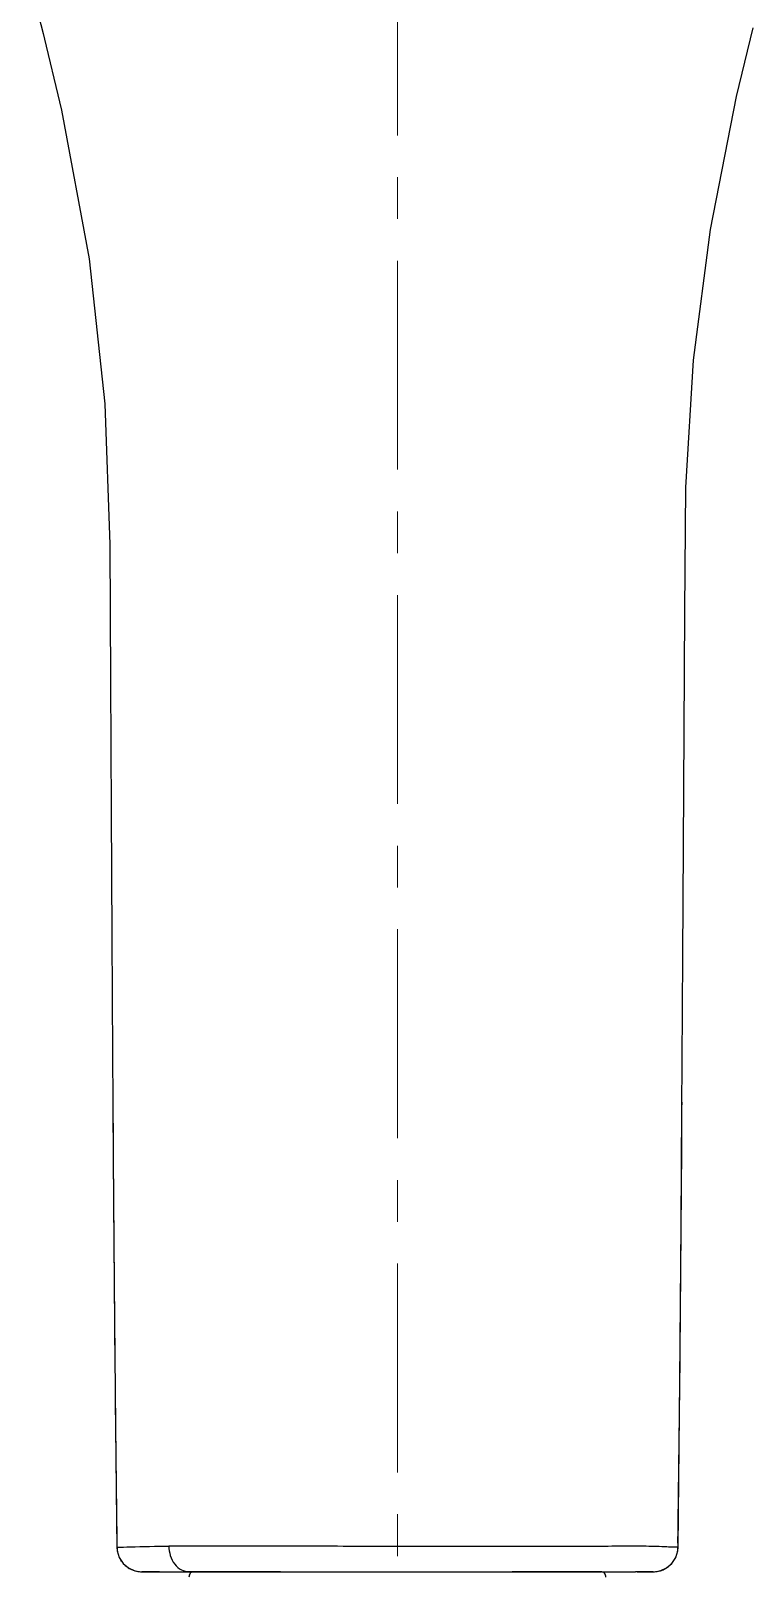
# Model space of a CAD drawing. Extents: x 0 to 1128, y 0 to 827.
# Drawn here: x 440.3 to 483.5, y 357.8 to 450.3 of the extents above; entities that cross this region are included whole.
import ezdxf

# ---------------------------------------------------------------- set-up
doc = ezdxf.new("R2010")
doc.units = 0
doc.header["$LTSCALE"] = 10
doc.header["$MEASUREMENT"] = 0
doc.linetypes.add('CENTER', pattern=[2, 1.25, -0.25, 0.25, -0.25])
doc.layers.add('DEF_LAYER_ASSEM_MEMBER', color=7, linetype='CONTINUOUS')

msp = doc.modelspace()

# ---------------------------------------------------------------- linework, layer by layer
at = {"layer": 'DEF_LAYER_ASSEM_MEMBER', "color": 1, "linetype": 'CENTER', "lineweight": 5}
msp.add_line((462.26, 596.565), (462.26, 118.139), dxfattribs=at)
at = {"layer": 'DEF_LAYER_ASSEM_MEMBER', "color": 7, "linetype": 'Continuous'}
for p, q in [((440.321, 452.974), (441.051, 450.168)), ((441.018, 450.314), (441.055, 450.169)), ((479.292, 385.867), (479.309, 388.659)), ((479.292, 385.867), (479.294, 386.214)), ((445.246, 382.937), (445.264, 380.258)), ((445.264, 380.258), (445.282, 377.771)), ((445.282, 377.771), (445.301, 375.433)), ((445.301, 375.433), (445.319, 373.187)), ((445.319, 373.187), (445.339, 371.044)), ((445.339, 371.044), (445.359, 368.93)), ((445.359, 368.93), (445.379, 366.93)), ((445.379, 366.93), (445.399, 364.969)), ((445.399, 364.969), (445.42, 363.049)), ((445.42, 363.049), (445.442, 361.172)), ((445.442, 361.172), (445.461, 359.605)), ((446.959, 358.124), (446.965, 358.124)), ((448.016, 358.123), (446.959, 358.124)), ((446.965, 358.124), (447.829, 358.131)), ((447.829, 358.131), (448.108, 358.132)), ((448.016, 358.123), (450.044, 358.123)), ((448.108, 358.132), (449.782, 358.136)), ((449.782, 358.136), (453.26, 358.139)), ((450.082, 358.13), (474.439, 358.13)), ((453.26, 358.139), (455.26, 358.139)), ((469.126, 358.139), (471.261, 358.139)), ((471.261, 358.139), (474.439, 358.136)), ((474.439, 358.136), (476.601, 358.132)), ((474.477, 358.123), (476.505, 358.123)), ((474.481, 358.122), (476.506, 358.122)), ((477.561, 358.124), (476.505, 358.123)), ((476.601, 358.132), (477.555, 358.124)), ((477.555, 358.124), (477.561, 358.124))]:
    msp.add_line(p, q, dxfattribs=at)
at = {"layer": 'DEF_LAYER_ASSEM_MEMBER', "color": 9, "linetype": 'Continuous'}
for p, q in [((445.225, 386.261), (445.225, 386.225)), ((479.052, 359.847), (479.049, 359.606)), ((445.472, 359.606), (445.46, 359.605)), ((479.061, 359.606), (479.049, 359.606))]:
    msp.add_line(p, q, dxfattribs=at)
at = {"layer": 'DEF_LAYER_ASSEM_MEMBER', "color": 7, "linetype": 'Continuous'}
for points in [[(479.455, 415.589), (479.521, 423.001), (479.987, 430.614), (480.989, 438.43), (482.55, 446.381), (483.547, 450.495)], [(441.018, 450.314), (442.153, 445.565), (443.8, 436.688), (444.746, 428.004), (445.051, 419.586), (445.08, 411.427), (445.118, 403.606), (445.162, 396.145)], [(479.309, 388.659), (479.349, 394.954), (479.389, 401.549), (479.425, 408.433), (479.455, 415.589)], [(445.162, 396.145), (445.207, 389.05), (445.225, 386.261)], [(445.227, 385.968), (445.227, 385.904), (445.227, 385.839), (445.246, 382.937)], [(479.06, 359.606), (479.168, 369.549), (479.246, 378.879), (479.292, 385.867)], [(445.46, 359.605), (445.479, 359.383), (445.605, 358.981), (445.837, 358.63), (446.157, 358.357), (446.542, 358.184), (446.959, 358.124)], [(477.562, 358.124), (477.979, 358.184), (478.364, 358.357), (478.684, 358.63), (478.916, 358.981), (479.042, 359.383), (479.061, 359.606)]]:
    msp.add_lwpolyline(points, dxfattribs=at)
at = {"layer": 'DEF_LAYER_ASSEM_MEMBER', "color": 9, "linetype": 'Continuous'}
for centre, radius, start, end in [((4041.537, 406.258), 3596.368, 180.319152, 180.74326), ((446.989, 359.626), 1.517, 180.76309, 194.80466), ((446.972, 359.622), 1.5, 194.81069, 196.63765), ((446.967, 359.622), 1.495, 196.70406, 209.78081), ((477.551, 359.623), 1.498, 329.62409, 342.75968), ((477.553, 359.621), 1.496, 342.83834, 344.78512), ((477.532, 359.626), 1.517, 344.79466, 359.24205), ((447.004, 359.643), 1.538, 209.75922, 212.08755), ((446.934, 359.584), 1.447, 224.46924, 228.17081), ((446.98, 359.637), 1.516, 228.21605, 239.41255), ((446.98, 359.635), 1.515, 239.37649, 244.87113), ((446.959, 359.592), 1.467, 244.89572, 254.58896), ((446.968, 359.626), 1.502, 254.61336, 266.31074), ((446.966, 359.597), 1.472, 266.31024, 269.98739), ((477.555, 359.596), 1.472, 270.0124, 273.57133), ((477.553, 359.626), 1.502, 273.57187, 285.37171), ((477.563, 359.589), 1.464, 285.38337, 294.02665), ((477.544, 359.63), 1.508, 294.06515, 300.28958), ((477.538, 359.641), 1.521, 300.25755, 310.62924), ((477.58, 359.592), 1.457, 310.65412, 315.00014), ((477.515, 359.643), 1.539, 327.182, 329.65746)]:
    msp.add_arc(centre, radius, start, end, dxfattribs=at)
at = {"layer": 'DEF_LAYER_ASSEM_MEMBER', "color": 7, "linetype": 'Continuous'}
for centre, radius, start, end in [((-2977.963, 404.715), 3457.306, 359.2564, 359.687648), ((450.082, 357.83), 0.3, 89.99992, 183.91825), ((474.439, 357.83), 0.3, 356.08175, 90.00008)]:
    msp.add_arc(centre, radius, start, end, dxfattribs=at)
at = {"layer": 'DEF_LAYER_ASSEM_MEMBER', "color": 9, "linetype": 'Continuous'}
for points, start_tangent, end_tangent in [([(445.472, 359.606), (446.267, 359.618), (448.582, 359.653)], (0.998552, -0.053796), (1, 0.00039)), ([(448.582, 359.653), (448.663, 359.097), (448.929, 358.582), (449.338, 358.243), (449.782, 358.136)], (-0.00877, -0.999962), (1, -0.000655)), ([(479.049, 359.606), (478.476, 359.607), (478.081, 359.627), (477.453, 359.646), (476.261, 359.655), (474.403, 359.645), (472.096, 359.638), (469.504, 359.634), (463.953, 359.638), (458.313, 359.65), (452.92, 359.654), (448.582, 359.653)], (-0.998285, -0.058535), (-1, -0.00049)), ([(445.902, 358.571), (445.701, 358.826)], (-0.700421, 0.71373), (-0.531206, 0.847242)), ([(478.61, 358.562), (478.809, 358.809)], (0.706929, 0.707285), (0.54197, 0.840398))]:
    msp.add_spline(points, degree=3, dxfattribs=dict(at, start_tangent=start_tangent, end_tangent=end_tangent))

doc.saveas('drawing.dxf')
